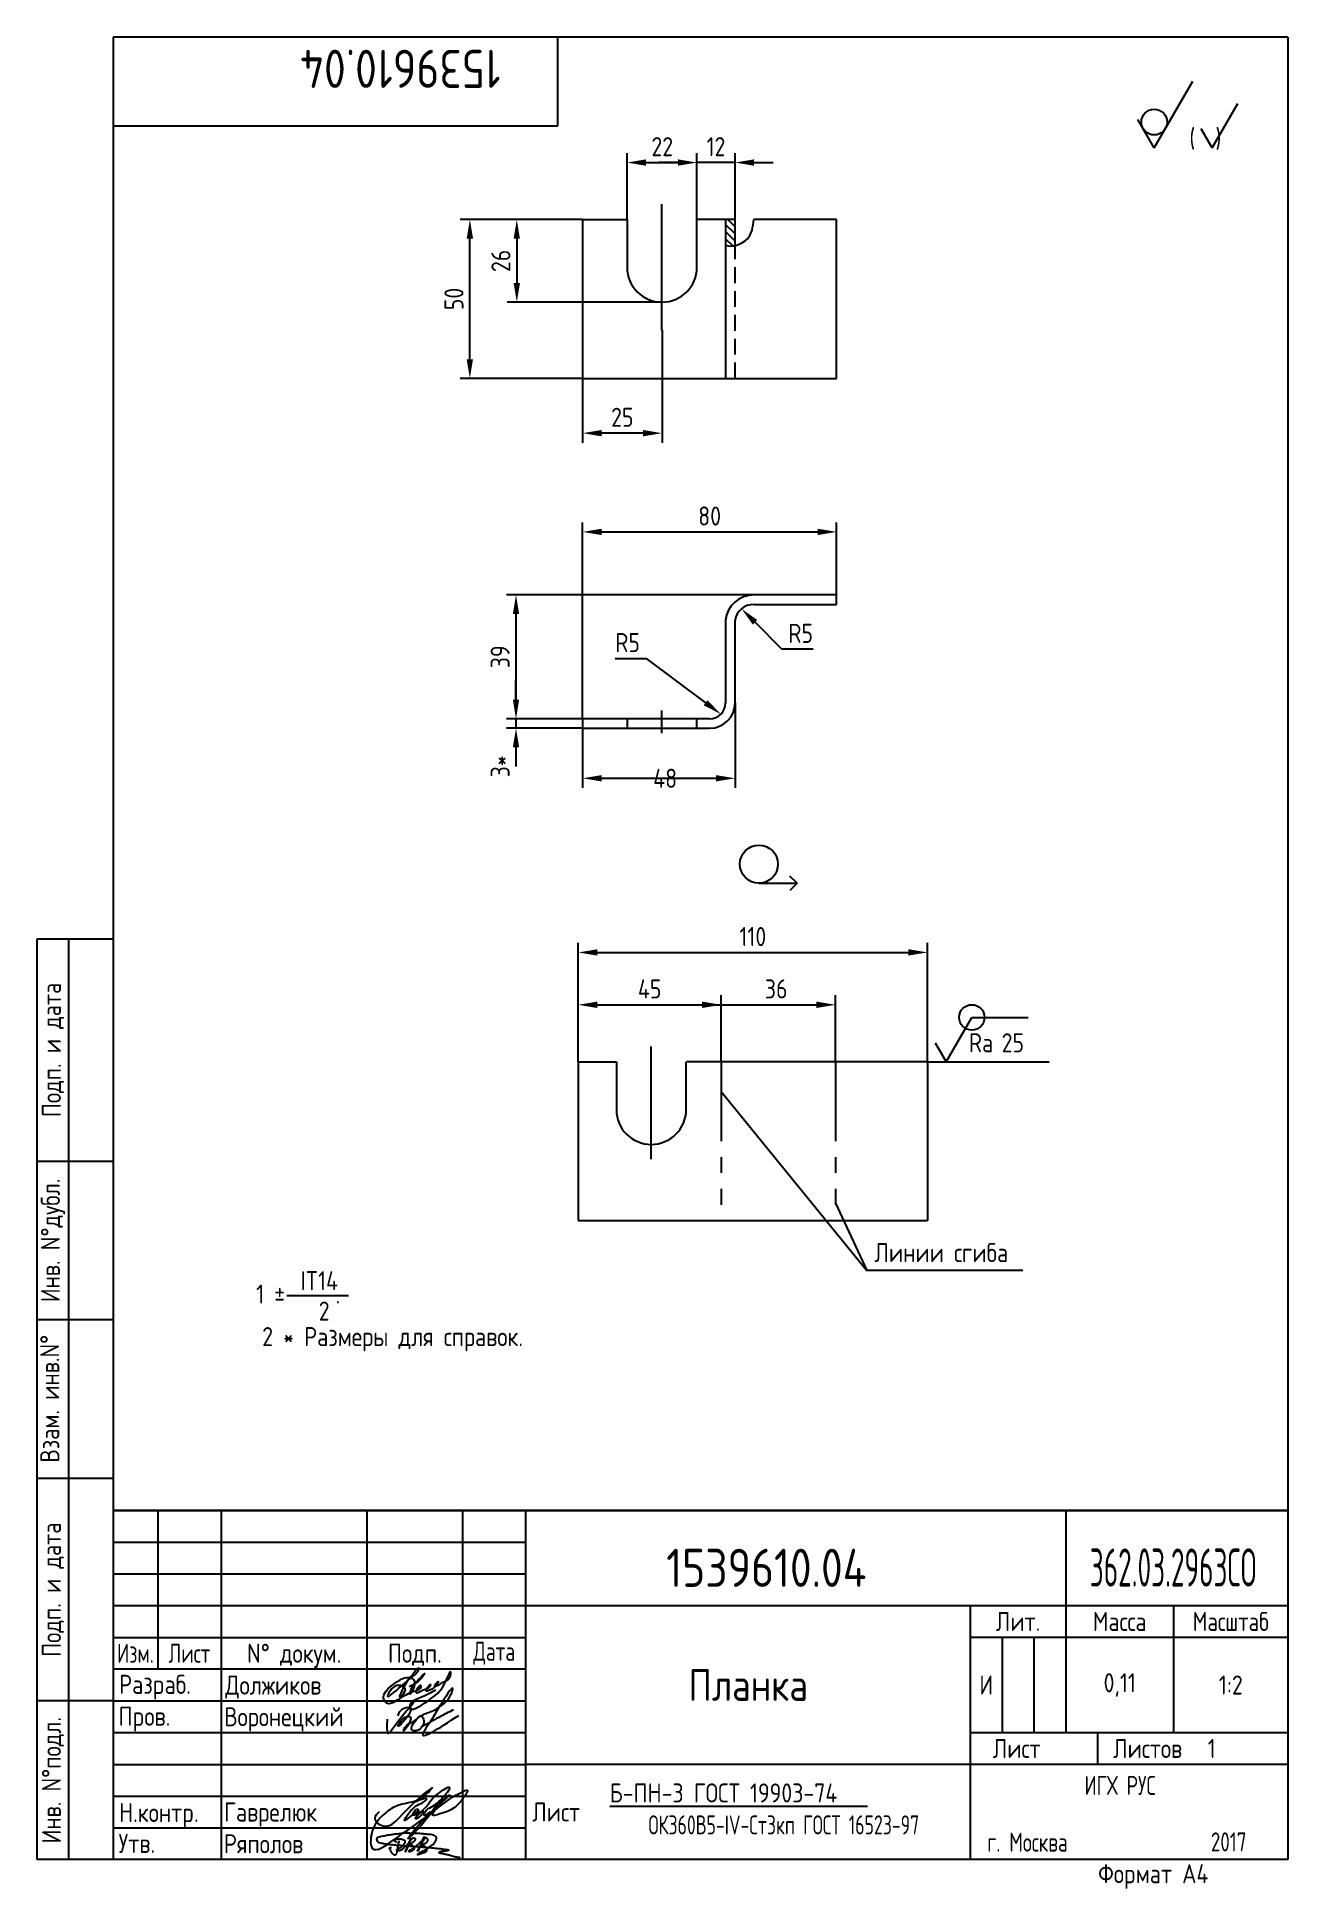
# Paper-space layout 'A4_protect' of a CAD drawing. Header units: millimetres. Extents: x 8 to 205, y 0 to 292.
# The model-space entities are those that its viewports show. They can reach past a viewport. Long polylines and large blocks are cut down to what shows.
import ezdxf
from ezdxf.enums import TextEntityAlignment as Align

# ---------------------------------------------------------------- set-up
doc = ezdxf.new("R2010")
doc.units = ezdxf.units.MM
doc.header["$LTSCALE"] = 5
for name, pattern in [('CENTER', [50.8, 31.75, -6.35, 6.35, -6.35]), ('HIDDEN', [0.375, 0.25, -0.125]), ('PHANTOM', [2.5, 1.25, -0.25, 0.25, -0.25, 0.25, -0.25])]:
    doc.linetypes.add(name, pattern=pattern)
for name, color, linetype in [('Bord', 1, 'Continuous'), ('Cen', 5, 'CENTER'), ('Cont', 6, 'Continuous'), ('DIM', 7, 'Continuous'), ('HATCH', 2, 'Continuous'), ('HIDE', 2, 'HIDDEN'), ('PHAN', 5, 'PHANTOM'), ('Text', 3, 'Continuous'), ('Textb', 6, 'Continuous'), ('TEXTRUS', 3, 'Continuous'), ('VPORTI', 7, 'Continuous')]:
    doc.layers.add(name, color=color, linetype=linetype)
doc.layers.get('VPORTI').off()
doc.styles.add('Style1', font='romans.shx', dxfattribs={"width": 0.8})
doc.dimstyles.new('LIN2', dxfattribs={"dimscale": 2, "dimtxt": 3, "dimasz": 3, "dimexe": 1.5, "dimexo": 0, "dimgap": 1, "dimtad": 1, "dimdec": 4, "dimrnd": 1, "dimdsep": 46, "dimtxsty": 'Style1', "dimcen": 0, "dimdle": 2, "dimclrd": 256, "dimclrt": 3, "dimadec": 0, "dimazin": 0, "dimtfac": 1, "dimtdec": 4, "dimtmove": 1, "dimatfit": 3, "dimfxl": 1, "dimtolj": 1, "dimtzin": 0, "dimarcsym": 0})

# ---------------------------------------------------------------- blocks, each defined once
blk = doc.blocks.new('A4')
at = {"layer": 'Bord'}
for p, q in [((20, 55), (85, 55)), ((20, 50), (85, 50)), ((20, 45), (85, 45)), ((160, 40), (160, 25)), ((165, 40), (165, 25)), ((20, 30), (85, 30)), ((20, 25), (85, 25)), ((20, 20), (85, 20)), ((20, 15), (85, 15)), ((20, 10), (85, 10))]:
    blk.add_line(p, q, dxfattribs=at)
at = {"layer": 'Cont'}
for p, q in [((205, 292), (20, 292)), ((20, 292), (20, 5)), ((90, 278), (90, 292)), ((205, 292), (205, 5)), ((20, 278), (90, 278)), ((8, 5), (8, 150)), ((8, 150), (20, 150)), ((13, 5), (13, 150)), ((8, 115), (20, 115)), ((20, 90), (8, 90)), ((20, 65), (8, 65)), ((205, 60), (20, 60)), ((20, 60), (205, 60)), ((27, 60), (27, 35)), ((37, 60), (37, 5)), ((60, 5), (60, 60)), ((75, 60), (75, 5)), ((85, 5), (85, 60)), ((170, 60), (170, 25)), ((85, 45), (205, 45)), ((155, 5), (155, 45)), ((187, 25), (187, 45)), ((20, 40), (85, 40)), ((205, 40), (155, 40)), ((85, 35), (20, 35)), ((20, 30), (8, 30)), ((155, 25), (205, 25)), ((175, 25), (175, 20)), ((205, 20), (85, 20)), ((20, 5), (8, 5)), ((205, 5), (20, 5))]:
    blk.add_line(p, q, dxfattribs=at)
at = {"layer": 'Text', "style": 'Style1', "width": 0.8}
for s, p in [('Подп. и дата', (10.5, 132.5)), ('Инв. N%%dдубл.', (10.5, 102.5)), ('Взам. инв.N%%d ', (10, 78.38)), ('Подп. и дата', (10.5, 47.5)), ('Инв. N%%dподл.', (10.5, 17.5))]:
    blk.add_text(s, height=3, rotation=90, dxfattribs=at).set_placement(p, align=Align.MIDDLE)
at = {"layer": 'Text', "style": 'Style1'}
for s, width, p in [('Лит.', 0.8, (162.5, 42.5)), ('Масса', 0.8, (178.5, 42.5)), ('Масштаб', 0.75, (196, 42.5)), ('Изм.', 0.7, (23.5, 37.5)), ('Лист', 0.7, (32, 37.5)), ('N%%d докум.', 0.8, (48.5, 37.5)), ('Подп.', 0.8, (67.5, 37.5)), ('Лист', 0.8, (162.27, 22.5)), ('Листов', 0.8, (182.9, 22.5))]:
    blk.add_text(s, height=3, dxfattribs=dict(at, width=width)).set_placement(p, align=Align.MIDDLE_CENTER)
at = {"layer": 'Text', "style": 'Style1', "width": 0.7}
for s, p in [('Дата', (80, 37.5)), ('ИГХ РУС', (178.57, 16.69))]:
    blk.add_text(s, height=3, dxfattribs=at).set_placement(p, align=Align.MIDDLE)
at = {"layer": 'Text', "style": 'Style1'}
for s, width, p in [('Разpаб.', 0.8, (20.92, 31.1)), ('Пpов.', 0.8, (20.84, 26.08)), ('Н.контp.', 0.8, (20.92, 10.92)), ('Утв.', 0.8, (20.84, 6.06)), ('г. Москва', 0.7, (157.64, 6.25)), ('Фоpмат А4', 0.8, (175.11, 1.29))]:
    blk.add_text(s, height=3, dxfattribs=dict(at, width=width)).set_placement(p)
for tag, p, width in [('ФИО', (39, 31), 0.8), ('ФИО', (39, 26), 0.8), ('ГОСТ_СОРТАМЕНТА', (98.19, 14), 0.8), ('ФИО', (39, 11), 0.8), ('ФИО', (39, 6), 0.8), ('2017', (192.85, 6.29), 0.7)]:
    blk.add_attdef(tag, p, '', height=3, dxfattribs=dict(at, width=width))
at = {"layer": 'Text', "style": 'Style1', "width": 0.8}
for tag, p in [('И', (157.49, 32.5)), ('700', (178.5, 32.5)), ('1:20', (196, 32.5))]:
    blk.add_attdef(tag, text='', height=3, dxfattribs=at).set_placement(p, align=Align.MIDDLE)
blk.add_attdef('Сборочный_чертеж', text='', height=3, dxfattribs=at).set_placement((120, 21.3), align=Align.CENTER)
for tag, p in [('1', (171.12, 22.5)), ('2', (193, 22.5))]:
    blk.add_attdef(tag, text='', height=3, dxfattribs=at).set_placement(p, align=Align.MIDDLE_CENTER)
blk.add_attdef('ЛИСТ', text='', height=3, dxfattribs=at).set_placement((85.99, 12.5), align=Align.MIDDLE_LEFT)
at = {"layer": 'Text', "style": 'Style1', "width": 0.7}
blk.add_attdef('%%OГОСТ_ТЕХ._ТРЕБОВАНИЙ', text='', height=3, dxfattribs=at).set_placement((98.19, 8), align=Align.BOTTOM_LEFT)
at = {"layer": 'Textb', "style": 'Style1', "width": 0.8}
blk.add_attdef('1234567', (81, 290), '', height=6, rotation=180, dxfattribs=at)
blk.add_attdef('1234567', (123.4, 48), '', height=6, dxfattribs=at)
for tag, height, p in [('123ХЯ', 6, (183.62, 48)), ('НАИМЕНОВАНИЕ', 5, (120, 30))]:
    blk.add_attdef(tag, text='', height=height, dxfattribs=at).set_placement(p, align=Align.CENTER)
blk = doc.blocks.new('sherISO_12')
at = {"layer": 'Cont'}
for q in [(-15, -6.96), (-23.66, -12.96)]:
    blk.add_line((-21.06, -17.46), q, dxfattribs=at)
blk.add_circle((-21.06, -13.39), 2.03, dxfattribs=at)
at = {"layer": 'Text'}
for q in [(-7.92, -10.46), (-13.69, -14.46)]:
    blk.add_line((-11.96, -17.46), q, dxfattribs=at)
at = {"layer": 'Text', "style": 'Style1', "width": 0.8}
blk.add_text('(  )', height=3, dxfattribs=at).set_placement((-15.53, -17.46))
blk = doc.blocks.new('*D50')
at = {"layer": 'Defpoints', "color": 0, "transparency": 16777216}
for p in [(9531.66, 1566.28), (9531.66, 1546.43), (9451.66, 1507.43)]:
    blk.add_point(p, dxfattribs=at)
at = {"layer": 'DIM', "color": 0, "lineweight": -2, "transparency": 16777216}
for p, q in [((9451.66, 1507.43), (9451.66, 1569.28)), ((9531.66, 1546.43), (9531.66, 1569.28))]:
    blk.add_line(p, q, dxfattribs=at)
at = {"layer": 'DIM', "lineweight": -2, "transparency": 16777216}
blk.add_line((9457.66, 1566.28), (9525.66, 1566.28), dxfattribs=at)
at = {"layer": 'DIM', "transparency": 16777216}
for points in [[(9457.66, 1567.28), (9457.66, 1565.28), (9451.66, 1566.28)], [(9525.66, 1567.28), (9525.66, 1565.28), (9531.66, 1566.28)]]:
    blk.add_solid(points, dxfattribs=at)
at = {"layer": 'DIM', "color": 3, "transparency": 16777216, "insert": (9491.66, 1571.28), "char_height": 6, "attachment_point": 5, "style": 'Style1'}
blk.add_mtext('\\A1;80', dxfattribs=at)
blk = doc.blocks.new('*D51')
at = {"layer": 'Defpoints', "color": 0, "transparency": 16777216}
for p in [(9499.66, 1512.43), (9451.66, 1504.43), (9499.66, 1488.68)]:
    blk.add_point(p, dxfattribs=at)
at = {"layer": 'DIM', "color": 0, "lineweight": -2, "transparency": 16777216}
for p, q in [((9499.66, 1512.43), (9499.66, 1485.68)), ((9451.66, 1504.43), (9451.66, 1485.68))]:
    blk.add_line(p, q, dxfattribs=at)
at = {"layer": 'DIM', "lineweight": -2, "transparency": 16777216}
blk.add_line((9457.66, 1488.68), (9493.66, 1488.68), dxfattribs=at)
at = {"layer": 'DIM', "transparency": 16777216}
for points in [[(9457.66, 1489.68), (9457.66, 1487.68), (9451.66, 1488.68)], [(9493.66, 1489.68), (9493.66, 1487.68), (9499.66, 1488.68)]]:
    blk.add_solid(points, dxfattribs=at)
at = {"layer": 'DIM', "color": 3, "transparency": 16777216, "insert": (9477.66, 1488.68), "char_height": 6, "attachment_point": 5, "style": 'Style1'}
blk.add_mtext('\\A1;48', dxfattribs=at)
blk = doc.blocks.new('*D52')
at = {"layer": 'Defpoints', "color": 0, "transparency": 16777216}
for p in [(9505.66, 1546.43), (9430.67, 1507.43), (9451.66, 1507.43)]:
    blk.add_point(p, dxfattribs=at)
at = {"layer": 'DIM', "color": 0, "lineweight": -2, "transparency": 16777216}
for p, q in [((9505.66, 1546.43), (9427.67, 1546.43)), ((9451.66, 1507.43), (9427.67, 1507.43))]:
    blk.add_line(p, q, dxfattribs=at)
at = {"layer": 'DIM', "lineweight": -2, "transparency": 16777216}
blk.add_line((9430.67, 1540.43), (9430.67, 1513.43), dxfattribs=at)
at = {"layer": 'DIM', "transparency": 16777216}
for points in [[(9429.67, 1540.43), (9431.67, 1540.43), (9430.67, 1546.43)], [(9429.67, 1513.43), (9431.67, 1513.43), (9430.67, 1507.43)]]:
    blk.add_solid(points, dxfattribs=at)
at = {"layer": 'DIM', "color": 3, "transparency": 16777216, "insert": (9425.67, 1526.93), "char_height": 6, "attachment_point": 5, "rotation": 90, "style": 'Style1'}
blk.add_mtext('\\A1;39', dxfattribs=at)
blk = doc.blocks.new('*D53')
at = {"layer": 'Defpoints', "color": 0, "transparency": 16777216}
for p in [(9491.19, 1511.88), (9495.19, 1508.89)]:
    blk.add_point(p, dxfattribs=at)
at = {"layer": 'DIM', "lineweight": -2, "transparency": 16777216}
for p, q in [((9461.93, 1526.42), (9471.71, 1526.42)), ((9471.71, 1526.42), (9490.39, 1512.48))]:
    blk.add_line(p, q, dxfattribs=at)
at = {"layer": 'DIM', "transparency": 16777216}
blk.add_solid([(9490.98, 1513.28), (9489.79, 1511.68), (9495.19, 1508.89)], dxfattribs=at)
at = {"layer": 'DIM', "color": 3, "transparency": 16777216, "insert": (9465.82, 1531.42), "char_height": 6, "attachment_point": 5, "style": 'Style1'}
blk.add_mtext('\\A1;R5', dxfattribs=at)
blk = doc.blocks.new('*D54')
at = {"layer": 'Defpoints', "color": 0, "transparency": 16777216}
for p in [(9451.66, 1507.43), (9430.67, 1504.43), (9451.66, 1504.43)]:
    blk.add_point(p, dxfattribs=at)
at = {"layer": 'DIM', "lineweight": -2, "transparency": 16777216}
for p, q in [((9430.67, 1513.43), (9430.67, 1519.43)), ((9430.67, 1507.43), (9430.67, 1504.43)), ((9430.67, 1498.43), (9430.67, 1492.43))]:
    blk.add_line(p, q, dxfattribs=at)
at = {"layer": 'DIM', "color": 0, "lineweight": -2, "transparency": 16777216}
blk.add_line((9451.66, 1504.43), (9427.67, 1504.43), dxfattribs=at)
at = {"layer": 'DIM', "transparency": 16777216}
for points in [[(9429.67, 1513.43), (9431.67, 1513.43), (9430.67, 1507.43)], [(9429.67, 1498.43), (9431.67, 1498.43), (9430.67, 1504.43)]]:
    blk.add_solid(points, dxfattribs=at)
at = {"layer": 'DIM', "color": 3, "transparency": 16777216, "insert": (9425.67, 1492.43), "char_height": 6, "attachment_point": 5, "rotation": 90, "style": 'Style1'}
blk.add_mtext('\\A1;3*', dxfattribs=at)
blk = doc.blocks.new('*D55')
at = {"layer": 'Defpoints', "color": 0, "transparency": 16777216}
for p in [(9501.72, 1542.05), (9505.26, 1538.52)]:
    blk.add_point(p, dxfattribs=at)
at = {"layer": 'DIM', "lineweight": -2, "transparency": 16777216}
for p, q in [((9514.45, 1529.33), (9505.96, 1537.81)), ((9524.22, 1529.33), (9514.45, 1529.33))]:
    blk.add_line(p, q, dxfattribs=at)
at = {"layer": 'DIM', "transparency": 16777216}
blk.add_solid([(9506.67, 1538.52), (9505.26, 1537.1), (9501.72, 1542.05)], dxfattribs=at)
at = {"layer": 'DIM', "color": 3, "transparency": 16777216, "insert": (9520.34, 1534.33), "char_height": 6, "attachment_point": 5, "style": 'Style1'}
blk.add_mtext('\\A1;R5', dxfattribs=at)
blk = doc.blocks.new('*D56')
at = {"layer": 'Defpoints', "color": 0, "transparency": 16777216}
for p in [(9487.66, 1682.6), (9487.66, 1664.63), (9499.66, 1664.63)]:
    blk.add_point(p, dxfattribs=at)
at = {"layer": 'DIM', "color": 0, "lineweight": -2, "transparency": 16777216}
for p, q in [((9487.66, 1664.63), (9487.66, 1685.6)), ((9499.66, 1664.63), (9499.66, 1685.6))]:
    blk.add_line(p, q, dxfattribs=at)
at = {"layer": 'DIM', "lineweight": -2, "transparency": 16777216}
for p, q in [((9481.66, 1682.6), (9475.66, 1682.6)), ((9499.66, 1682.6), (9487.66, 1682.6)), ((9505.66, 1682.6), (9511.66, 1682.6))]:
    blk.add_line(p, q, dxfattribs=at)
at = {"layer": 'DIM', "transparency": 16777216}
for points in [[(9481.66, 1683.6), (9481.66, 1681.6), (9487.66, 1682.6)], [(9505.66, 1683.6), (9505.66, 1681.6), (9499.66, 1682.6)]]:
    blk.add_solid(points, dxfattribs=at)
at = {"layer": 'DIM', "color": 3, "transparency": 16777216, "insert": (9493.66, 1687.6), "char_height": 6, "attachment_point": 5, "style": 'Style1'}
blk.add_mtext('\\A1;12', dxfattribs=at)
blk = doc.blocks.new('*D57')
at = {"layer": 'Defpoints', "color": 0, "transparency": 16777216}
for p in [(9487.66, 1682.6), (9465.66, 1664.63), (9487.66, 1664.63)]:
    blk.add_point(p, dxfattribs=at)
at = {"layer": 'DIM', "color": 0, "lineweight": -2, "transparency": 16777216}
for p, q in [((9465.66, 1664.63), (9465.66, 1685.6)), ((9487.66, 1664.63), (9487.66, 1685.6))]:
    blk.add_line(p, q, dxfattribs=at)
at = {"layer": 'DIM', "lineweight": -2, "transparency": 16777216}
blk.add_line((9471.66, 1682.6), (9481.66, 1682.6), dxfattribs=at)
at = {"layer": 'DIM', "transparency": 16777216}
for points in [[(9471.66, 1683.6), (9471.66, 1681.6), (9465.66, 1682.6)], [(9481.66, 1683.6), (9481.66, 1681.6), (9487.66, 1682.6)]]:
    blk.add_solid(points, dxfattribs=at)
at = {"layer": 'DIM', "color": 3, "transparency": 16777216, "insert": (9476.75, 1687.6), "char_height": 6, "attachment_point": 5, "style": 'Style1'}
blk.add_mtext('\\A1;22', dxfattribs=at)
blk = doc.blocks.new('*D58')
at = {"layer": 'Defpoints', "color": 0, "transparency": 16777216}
for p in [(9451.66, 1664.63), (9430.92, 1638.63), (9476.66, 1638.63)]:
    blk.add_point(p, dxfattribs=at)
at = {"layer": 'DIM', "color": 0, "lineweight": -2, "transparency": 16777216}
for p, q in [((9451.66, 1664.63), (9427.92, 1664.63)), ((9476.66, 1638.63), (9427.92, 1638.63))]:
    blk.add_line(p, q, dxfattribs=at)
at = {"layer": 'DIM', "lineweight": -2, "transparency": 16777216}
blk.add_line((9430.92, 1658.63), (9430.92, 1644.63), dxfattribs=at)
at = {"layer": 'DIM', "transparency": 16777216}
for points in [[(9429.92, 1658.63), (9431.92, 1658.63), (9430.92, 1664.63)], [(9429.92, 1644.63), (9431.92, 1644.63), (9430.92, 1638.63)]]:
    blk.add_solid(points, dxfattribs=at)
at = {"layer": 'DIM', "color": 3, "transparency": 16777216, "insert": (9425.92, 1651.63), "char_height": 6, "attachment_point": 5, "rotation": 90, "style": 'Style1'}
blk.add_mtext('\\A1;26', dxfattribs=at)
blk = doc.blocks.new('*D59')
at = {"layer": 'Defpoints', "color": 0, "transparency": 16777216}
for p in [(9416.14, 1664.63), (9451.66, 1664.63), (9451.66, 1614.63)]:
    blk.add_point(p, dxfattribs=at)
at = {"layer": 'DIM', "color": 0, "lineweight": -2, "transparency": 16777216}
for p, q in [((9451.66, 1664.63), (9413.14, 1664.63)), ((9451.66, 1614.63), (9413.14, 1614.63))]:
    blk.add_line(p, q, dxfattribs=at)
at = {"layer": 'DIM', "lineweight": -2, "transparency": 16777216}
blk.add_line((9416.14, 1620.63), (9416.14, 1658.63), dxfattribs=at)
at = {"layer": 'DIM', "transparency": 16777216}
for points in [[(9415.14, 1658.63), (9417.14, 1658.63), (9416.14, 1664.63)], [(9415.14, 1620.63), (9417.14, 1620.63), (9416.14, 1614.63)]]:
    blk.add_solid(points, dxfattribs=at)
at = {"layer": 'DIM', "color": 3, "transparency": 16777216, "insert": (9411.14, 1639.63), "char_height": 6, "attachment_point": 5, "rotation": 90, "style": 'Style1'}
blk.add_mtext('\\A1;50', dxfattribs=at)
blk = doc.blocks.new('*D60')
at = {"layer": 'Defpoints', "color": 0, "transparency": 16777216}
for p in [(9706.08, 1612.28), (9661.08, 1594.31), (9706.08, 1594.31)]:
    blk.add_point(p, dxfattribs=at)
at = {"layer": 'DIM', "color": 0, "lineweight": -2, "transparency": 16777216}
for p, q in [((9661.08, 1594.31), (9661.08, 1615.28)), ((9706.08, 1594.31), (9706.08, 1615.28))]:
    blk.add_line(p, q, dxfattribs=at)
at = {"layer": 'DIM', "lineweight": -2, "transparency": 16777216}
blk.add_line((9667.08, 1612.28), (9700.08, 1612.28), dxfattribs=at)
at = {"layer": 'DIM', "transparency": 16777216}
for points in [[(9667.08, 1613.28), (9667.08, 1611.28), (9661.08, 1612.28)], [(9700.08, 1613.28), (9700.08, 1611.28), (9706.08, 1612.28)]]:
    blk.add_solid(points, dxfattribs=at)
at = {"layer": 'DIM', "color": 3, "transparency": 16777216, "insert": (9683.58, 1617.28), "char_height": 6, "attachment_point": 5, "style": 'Style1'}
blk.add_mtext('\\A1;45', dxfattribs=at)
blk = doc.blocks.new('*D61')
at = {"layer": 'Defpoints', "color": 0, "transparency": 16777216}
for p in [(9771.08, 1628.77), (9661.08, 1594.31), (9771.08, 1594.31)]:
    blk.add_point(p, dxfattribs=at)
at = {"layer": 'DIM', "color": 0, "lineweight": -2, "transparency": 16777216}
for p, q in [((9661.08, 1594.31), (9661.08, 1631.77)), ((9771.08, 1594.31), (9771.08, 1631.77))]:
    blk.add_line(p, q, dxfattribs=at)
at = {"layer": 'DIM', "lineweight": -2, "transparency": 16777216}
blk.add_line((9667.08, 1628.77), (9765.08, 1628.77), dxfattribs=at)
at = {"layer": 'DIM', "transparency": 16777216}
for points in [[(9667.08, 1629.77), (9667.08, 1627.77), (9661.08, 1628.77)], [(9765.08, 1629.77), (9765.08, 1627.77), (9771.08, 1628.77)]]:
    blk.add_solid(points, dxfattribs=at)
at = {"layer": 'DIM', "color": 3, "transparency": 16777216, "insert": (9716.08, 1633.77), "char_height": 6, "attachment_point": 5, "style": 'Style1'}
blk.add_mtext('\\A1;110', dxfattribs=at)
blk = doc.blocks.new('*D62')
at = {"layer": 'Defpoints', "color": 0, "transparency": 16777216}
for p in [(9742.08, 1612.28), (9706.08, 1594.31), (9742.08, 1594.31)]:
    blk.add_point(p, dxfattribs=at)
at = {"layer": 'DIM', "lineweight": -2, "transparency": 16777216}
blk.add_line((9702.08, 1612.28), (9736.08, 1612.28), dxfattribs=at)
at = {"layer": 'DIM', "color": 0, "lineweight": -2, "transparency": 16777216}
blk.add_line((9742.08, 1594.31), (9742.08, 1615.28), dxfattribs=at)
at = {"layer": 'DIM', "transparency": 16777216}
blk.add_solid([(9736.08, 1613.28), (9736.08, 1611.28), (9742.08, 1612.28)], dxfattribs=at)
at = {"layer": 'DIM', "color": 3, "transparency": 16777216, "insert": (9723.43, 1617.28), "char_height": 6, "attachment_point": 5, "style": 'Style1'}
blk.add_mtext('\\A1;36', dxfattribs=at)
blk = doc.blocks.new('_None')
blk = doc.blocks.new('*D63')
at = {"layer": 'Defpoints', "color": 0, "transparency": 16777216}
for p in [(9476.66, 1629.76), (9451.66, 1614.63), (9451.66, 1597.37)]:
    blk.add_point(p, dxfattribs=at)
at = {"layer": 'DIM', "color": 0, "lineweight": -2, "transparency": 16777216}
for p, q in [((9476.66, 1629.76), (9476.66, 1594.37)), ((9451.66, 1614.63), (9451.66, 1594.37))]:
    blk.add_line(p, q, dxfattribs=at)
at = {"layer": 'DIM', "lineweight": -2, "transparency": 16777216}
blk.add_line((9470.66, 1597.37), (9457.66, 1597.37), dxfattribs=at)
at = {"layer": 'DIM', "transparency": 16777216}
for points in [[(9457.66, 1598.37), (9457.66, 1596.37), (9451.66, 1597.37)], [(9470.66, 1598.37), (9470.66, 1596.37), (9476.66, 1597.37)]]:
    blk.add_solid(points, dxfattribs=at)
at = {"layer": 'DIM', "color": 3, "transparency": 16777216, "insert": (9464.16, 1602.37), "char_height": 6, "attachment_point": 5, "style": 'Style1'}
blk.add_mtext('\\A1;25', dxfattribs=at)
blk = doc.blocks.new('A$C6CF913E7')
at = {"layer": 'Text'}
blk.add_circle((0, 0), 2, dxfattribs=at)
blk = doc.blocks.new('sherISO_07')
at = {"layer": 'Text'}
blk.add_line((4.04, 7), (12.93, 7), dxfattribs=at)
blk.add_lwpolyline([(-1.73, 3), (0, 0), (4.04, 7)], dxfattribs=at)
blk.add_blockref('A$C6CF913E7', (4.04, 7))
at = {"layer": 'Text', "style": 'Style1', "width": 0.8}
blk.add_text('Ra', height=3, dxfattribs=at).set_placement((3.58, 1.5))
blk.add_attdef('25', (8.73, 1.5), '', height=3, dxfattribs=at)

msp = doc.modelspace()

# ---------------------------------------------------------------- hatches: boundary and pattern name
at = {"layer": 'HATCH'}
h = msp.add_hatch(dxfattribs=at)
h.set_pattern_fill('ANSI31', color=256, scale=0.5, style=0)
h.set_pattern_definition([(135, (9487.4604, 1560.0427), (1.122532, 1.122532), [])])
edge = h.paths.add_edge_path()
edge.add_line((9499.65921, 1664.6292), (9496.65921, 1664.6292))
edge.add_line((9496.65921, 1664.6292), (9496.65921, 1656.54535))
edge.add_spline(control_points=[(9496.65921, 1656.54535), (9497.52951, 1656.24886), (9498.59439, 1656.24387), (9499.65921, 1656.46981)], knot_values=[9.175257994, 9.175257994, 9.175257994, 9.175257994, 12.195218064, 12.195218064, 12.195218064, 12.195218064], degree=3, periodic=0)
edge.add_line((9499.65921, 1656.46981), (9499.65921, 1664.6292))

# ---------------------------------------------------------------- linework, layer by layer
at = {"layer": 'Bord'}
for p in [(9706.08276, 1585.02452), (9742.08276, 1549.75451), (9801.06252, 1528.65332)]:
    msp.add_line(p, (9751.96756, 1528.65332), dxfattribs=at)
msp.add_open_spline([(9496.65921, 1656.54535), (9498.72774, 1655.84066), (9504.71859, 1657.62223), (9505.29369, 1662.38488), (9505.5647, 1664.6292)], degree=3, knots=[9.175257994, 9.175257994, 9.175257994, 9.175257994, 16.353120494, 22.749951269, 22.749951269, 22.749951269, 22.749951269], dxfattribs=at)
at = {"layer": 'Cen'}
for p, q in [((9476.65921, 1629.75757), (9476.65921, 1669.50083)), ((9476.65921, 1502.89621), (9476.65921, 1510.02969))]:
    msp.add_line(p, q, dxfattribs=at)
at = {"layer": 'Cen', "ltscale": 2}
msp.add_line((9684.08276, 1563.63052), (9684.08276, 1599.18579), dxfattribs=at)
at = {"layer": 'Cont'}
for p, q in [((9451.65921, 1664.6292), (9451.65921, 1614.6292)), ((9451.65921, 1664.6292), (9465.65921, 1664.6292)), ((9465.65921, 1664.6292), (9465.65921, 1649.6292)), ((9487.65921, 1649.6292), (9487.65921, 1664.6292)), ((9499.65921, 1664.6292), (9487.65921, 1664.6292)), ((9496.65921, 1664.6292), (9496.65921, 1614.6292)), ((9499.65921, 1656.46981), (9499.65921, 1664.6292)), ((9531.65921, 1664.6292), (9505.5647, 1664.6292)), ((9531.65921, 1614.6292), (9531.65921, 1664.6292)), ((9717.97907, 1650.57923), (9730.00907, 1650.57923)), ((9730.00907, 1650.57923), (9727.74633, 1652.84197)), ((9730.00907, 1650.57923), (9727.74633, 1648.31648)), ((9451.65921, 1614.6292), (9531.65921, 1614.6292)), ((9661.08276, 1594.31416), (9661.08276, 1544.31416)), ((9661.08276, 1594.31416), (9673.08031, 1594.31416)), ((9673.08276, 1594.31416), (9673.08276, 1579.31416)), ((9695.08276, 1579.31416), (9695.08276, 1594.31416)), ((9771.08276, 1594.31416), (9695.13131, 1594.31416)), ((9771.08276, 1594.31416), (9771.08276, 1544.31416)), ((9531.65921, 1546.42838), (9505.65921, 1546.42838)), ((9531.65921, 1543.42838), (9531.65921, 1546.42838)), ((9505.65921, 1543.42838), (9531.65921, 1543.42838)), ((9661.08276, 1544.31416), (9771.08276, 1544.31416)), ((9496.65921, 1538.42838), (9496.65921, 1512.42838)), ((9499.65921, 1512.42838), (9499.65921, 1538.42838)), ((9491.65921, 1507.42838), (9451.65921, 1507.42838)), ((9451.65921, 1507.42838), (9451.65921, 1504.42838)), ((9465.65921, 1507.42838), (9465.65921, 1504.42838)), ((9487.65921, 1504.42838), (9487.65921, 1507.42838)), ((9451.65921, 1504.42838), (9491.65921, 1504.42838))]:
    msp.add_line(p, q, dxfattribs=at)
msp.add_circle((9717.97907, 1656.57923), 6, dxfattribs=at)
for centre, radius, start, end in [((9476.65921, 1649.6292), 11, 180, 0), ((9684.08276, 1579.31416), 11, 180, 0), ((9505.51993, 1537.52257), 8.9069, 89.10401967, 174.16305901), ((9505.52368, 1537.49102), 5.93891, 88.69234151, 170.91880068), ((9491.65921, 1512.42838), 8, 270, 0), ((9491.65921, 1512.42838), 5, 270, 0)]:
    msp.add_arc(centre, radius, start, end, dxfattribs=at)
at = {"layer": 'DIM'}
msp.add_line((9771.08276, 1594.31416), (9809.43413, 1594.31416), dxfattribs=at)
at = {"layer": 'HIDE'}
msp.add_line((9499.65921, 1614.6292), (9499.65921, 1656.46981), dxfattribs=at)
at = {"layer": 'PHAN'}
for p, q in [((9706.08276, 1594.31416), (9706.08276, 1544.31416)), ((9742.08276, 1594.31416), (9742.08276, 1544.31416))]:
    msp.add_line(p, q, dxfattribs=at)

# ---------------------------------------------------------------- block references
at = {"layer": 'Cont', "xscale": 2, "yscale": 2, "zscale": 2}
msp.add_blockref('sherISO_07', (9776.97638, 1594.31416), dxfattribs=at).add_auto_attribs({'25': '25'})

# ---------------------------------------------------------------- texts
at = {"layer": 'Text', "linetype": 'ByBlock', "insert": (9775.43006, 1534.23577), "char_height": 6, "attachment_point": 5, "style": 'Style1'}
msp.add_mtext('Линии сгиба', dxfattribs=at)

# ---------------------------------------------------------------- dimensions: what is measured, and where the dimension line sits
at = {"layer": 'DIM'}
dim = msp.add_linear_dim(base=(9487.65921, 1682.59809), p1=(9465.65921, 1664.6292), p2=(9487.65921, 1664.6292), angle=0, dimstyle='LIN2', dxfattribs=at)
dim.commit()
dim.dimension.update_dxf_attribs({"geometry": '*D57', "text_midpoint": (9476.74941, 1682.59809), "dimtype": 160})
for base, p1, p2, angle, picture, middle in [((9487.65921, 1682.59809), (9499.65921, 1664.6292), (9487.65921, 1664.6292), 0, '*D56', (9493.65921, 1687.59809)), ((9416.13551, 1664.6292), (9451.65921, 1614.6292), (9451.65921, 1664.6292), 270, '*D59', (9411.13551, 1639.6292)), ((9430.91551, 1638.6292), (9451.65921, 1664.6292), (9476.65921, 1638.6292), 270, '*D58', (9425.91551, 1651.6292)), ((9451.65921, 1597.37102), (9476.65921, 1629.75757), (9451.65921, 1614.6292), 180, '*D63', (9464.15921, 1602.37102)), ((9706.08276, 1612.28305), (9661.08276, 1594.31416), (9706.08276, 1594.31416), 0, '*D60', (9683.58276, 1617.28305)), ((9430.66949, 1507.42838), (9505.65921, 1546.42838), (9451.65921, 1507.42838), 90, '*D52', (9425.66949, 1526.92838))]:
    dim = msp.add_linear_dim(base=base, p1=p1, p2=p2, angle=angle, dimstyle='LIN2', dxfattribs=at)
    dim.commit()
    dim.dimension.update_dxf_attribs({"geometry": picture, "text_midpoint": middle})
for base, p1, p2, angle, picture, middle in [((9771.08276, 1628.77466), (9661.08276, 1594.31416), (9771.08276, 1594.31416), 0, '*D61', (9716.08276, 1633.77466)), ((9531.65921, 1566.27927), (9451.65921, 1507.42838), (9531.65921, 1546.42838), 180, '*D50', (9491.65921, 1571.27927))]:
    dim = msp.add_linear_dim(base=base, p1=p1, p2=p2, angle=angle, dimstyle='LIN2', override={"dimtmove": 1}, dxfattribs=at)
    dim.commit()
    dim.dimension.update_dxf_attribs({"geometry": picture, "text_midpoint": middle})
for base, p1, p2, angle, override, picture, middle in [((9742.08276, 1612.28305), (9706.08276, 1594.31416), (9742.08276, 1594.31416), 0, {"dimblk1": 'None', "dimsah": 1, "dimse1": 1, "dimtmove": 1}, '*D62', (9723.42926, 1612.28305)), ((9499.65921, 1488.68376), (9451.65921, 1504.42838), (9499.65921, 1512.42838), 180, {"dimtmove": 1}, '*D51', (9477.65921, 1483.68376))]:
    dim = msp.add_linear_dim(base=base, p1=p1, p2=p2, angle=angle, dimstyle='LIN2', override=override, dxfattribs=at)
    dim.commit()
    dim.dimension.update_dxf_attribs({"geometry": picture, "text_midpoint": middle, "dimtype": 160})
for center, mpoint, override, picture, middle in [((9505.25721, 1538.51788), (9501.72168, 1542.05341), {"dimtoh": 1}, '*D55', (9514.4496, 1529.32549)), ((9491.18765, 1511.88336), (9495.19474, 1508.89284), {"dimtoh": 1, "dimtmove": 1}, '*D53', (9471.70597, 1526.42265))]:
    dim = msp.add_radius_dim(center=center, mpoint=mpoint, dimstyle='LIN2', override=override, dxfattribs=at)
    dim.commit()
    dim.dimension.update_dxf_attribs({"geometry": picture, "text_midpoint": middle, "dimtype": 164})
dim = msp.add_linear_dim(base=(9430.66949, 1504.42838), p1=(9451.65921, 1507.42838), p2=(9451.65921, 1504.42838), angle=90, text='<>*', dimstyle='LIN2', override={"dimse1": 1, "dimtmove": 1}, dxfattribs=at)
dim.commit()
dim.dimension.update_dxf_attribs({"geometry": '*D54', "text_midpoint": (9430.66949, 1492.42838), "dimtype": 160})

psp = doc.layouts.new('A4_protect')

# ---------------------------------------------------------------- linework, layer by layer
at = {"layer": 'Cont'}
psp.add_line((205, 292), (205, 5), dxfattribs=at)
at = {"layer": 'Text'}
psp.add_line((47.32, 93.81), (57.07, 93.81), dxfattribs=at)
for points, knots in [([(65.11, 30.89), (65.53, 31.81), (66.07, 32.99), (68.33, 35.56), (67.88, 34.39), (66.38, 33.36), (62.17, 29.25), (63.82, 31.99), (64.8, 32.68), (66.36, 31.99), (65.73, 31.18), (65.21, 30.49), (65.04, 30.76), (65.09, 30.84), (65.11, 30.89)], [0, 0, 0, 0, 4.062617, 5.226919, 5.800291, 6.663227, 11.774431, 12.938639, 14.11351, 15.354081, 16.396133, 16.918576, 17.03251, 17.182794, 17.182794, 17.182794, 17.182794]), ([(70.76, 31.67), (70, 31.25), (68.68, 30.53), (66.81, 29.94), (66.49, 28.01), (71.41, 31.12), (71.74, 31.72), (73.15, 34.75), (73.12, 33.31), (72.25, 33.19), (70.05, 31.71), (71.37, 33.47), (70.83, 31.95), (68.31, 30.84), (70.2, 33.02), (69.65, 31.82), (68.93, 31.85), (67.06, 30.6), (68.4, 32.87), (68.52, 31.77), (66.61, 31.33), (65.34, 30.5), (63.19, 29.15), (62.15, 30.88), (63.65, 32.3), (65.06, 33.26), (66.34, 33.9), (67.3, 33.48), (67.71, 32.49), (66.41, 30.18), (67.11, 32.46), (67.71, 32.92), (69.36, 34.73), (68.37, 33.28), (67.64, 32.74), (66.84, 32.34), (66.59, 32.22)], [0, 0, 0, 0, 2.703743, 4.672825, 5.02799, 7.955933, 13.437489, 13.883188, 14.189441, 16.413959, 17.478513, 18.47964, 18.959294, 20.910841, 22.003091, 22.470554, 23.533771, 24.710748, 26.01626, 26.201331, 27.488187, 30.382065, 32.258784, 33.069724, 35.439902, 37.010787, 38.612861, 39.32109, 39.818865, 41.83144, 42.782113, 44.494961, 45.867914, 46.467245, 48.290622, 49.101188, 49.101188, 49.101188, 49.101188]), ([(64.84, 27.7), (65, 28.08), (65.31, 28.83), (67.82, 29.38), (66.01, 26.94), (64.49, 25.6), (65.54, 27.6), (67.69, 27.67), (65.22, 24.37), (66.28, 26.58), (67.45, 26.48), (68.42, 27.98), (69.26, 26.6), (68.42, 25.27), (66.39, 25.26), (67.97, 27.66), (70.38, 28.33), (72.74, 29.62), (74.24, 34.05), (70.46, 27.52), (67.79, 23.38), (71.26, 25.64), (74.4, 27.7)], [0, 0, 0, 0, 1.213353, 2.399709, 5.497648, 5.861317, 7.611627, 8.43806, 10.837371, 11.583123, 13.461301, 14.534506, 15.162086, 17.217848, 17.944717, 20.123775, 21.948027, 26.460707, 27.144718, 34.52243, 35.159468, 41.304292, 41.304292, 41.304292, 41.304292]), ([(63.15, 27.14), (63.11, 26.69), (63.05, 26.03), (63.2, 24.49), (64.53, 26.39), (65.67, 27.82), (67.05, 29.43), (67.85, 30.37)], [0, 0, 0, 0, 1.523947, 2.237958, 3.351836, 5.856423, 9.374056, 9.374056, 9.374056, 9.374056]), ([(73.58, 28.59), (72.81, 28.2), (71.09, 27.33), (69.42, 26.37), (68.5, 25.85)], [0, 0, 0, 0, 2.587978, 5.77327, 5.77327, 5.77327, 5.77327]), ([(61.89, 12.51), (61.55, 12.2), (60.67, 11.39), (63.06, 9.53), (66.19, 12.79), (67.69, 14.41), (70.58, 16.62), (68.68, 14.55), (67.27, 14.02), (64.57, 13.64), (62.27, 11.98), (60.53, 9.93), (60.39, 5.42), (66.54, 9.79), (70.3, 12.39), (73.58, 15.1), (76.25, 16.23), (73.93, 12.89), (72.64, 12.58), (69.33, 11.52), (71.59, 13.95), (73.66, 15.67), (70.97, 13.86), (69.87, 11.76), (65.08, 6.63), (67.69, 10.11), (70.8, 13.34), (68.67, 11.53), (69.22, 12.86), (70.38, 13.39), (71.57, 14.25), (73.83, 17.09), (70.2, 14.99), (69.91, 13.68), (66.86, 11.08), (68.48, 11.77), (69.09, 13), (68.03, 12.22), (66.73, 11.69), (67.78, 13.33), (68.14, 12.62), (67.07, 12.16), (65.26, 10.4), (66.75, 12.64), (67.67, 13.6), (68.82, 13.92), (69.78, 14.95), (68.53, 14.47), (67.49, 14.07)], [0, 0, 0, 0, 1.17994, 3.087717, 5.863103, 12.338328, 12.854096, 14.088578, 16.834551, 19.302558, 21.570562, 25.210018, 27.650956, 31.348291, 40.129863, 44.562748, 45.223917, 46.979401, 51.214655, 52.099288, 55.323111, 56.227801, 58.471865, 60.028126, 65.752911, 68.466223, 71.038525, 71.934922, 72.780229, 73.495807, 76.028152, 77.999346, 80.11892, 83.1954, 85.334448, 86.270878, 87.060466, 88.110212, 88.803314, 89.989889, 90.197567, 90.706974, 92.884587, 94.19917, 96.055742, 97.375783, 97.753899, 99.636325, 99.636325, 99.636325, 99.636325]), ([(64.66, 7.71), (64.61, 7.73), (64.52, 7.76), (64.42, 7.85), (64.34, 7.92), (64.27, 8.04), (64.36, 8.12), (64.47, 8.19), (64.64, 8.23), (64.85, 8.27), (65.08, 8.3), (65.3, 8.27), (65.53, 8.22), (65.74, 8.13), (65.93, 7.98), (65.94, 7.76), (65.86, 7.61), (65.77, 7.45), (65.66, 7.29), (65.51, 7.12), (65.38, 6.97), (65.23, 6.87), (65.11, 6.77), (64.98, 6.7), (64.84, 6.65), (64.73, 6.59), (64.65, 6.56), (64.6, 6.49), (64.67, 6.45), (64.75, 6.44), (64.88, 6.42), (65.03, 6.42), (65.21, 6.47), (65.41, 6.54), (65.59, 6.68), (65.75, 6.86), (65.92, 7), (66.07, 7.16), (66.22, 7.28), (66.33, 7.39), (66.41, 7.48), (66.55, 7.63), (66.68, 7.88), (66.77, 8.03), (66.84, 8.31), (66.71, 8.01), (66.68, 7.79), (66.52, 7.44), (66.44, 7.16), (66.35, 6.92), (66.23, 6.65), (66.15, 6.47), (65.95, 6.12), (66.11, 6.51), (66.2, 6.79), (66.37, 7.08), (66.49, 7.35), (66.56, 7.54), (66.67, 7.74), (66.81, 7.92), (66.88, 8.1), (67, 8.23), (67.14, 8.38), (67.33, 8.45), (67.5, 8.38), (67.56, 8.22), (67.51, 8.05), (67.38, 7.86), (67.19, 7.72), (67.03, 7.57), (66.88, 7.51), (66.8, 7.47), (66.61, 7.44), (66.83, 7.42), (66.96, 7.35), (67.13, 7.28), (67.24, 7.14), (67.33, 7.02), (67.37, 6.89), (67.37, 6.71), (67.29, 6.55), (67.11, 6.41), (66.9, 6.29), (66.71, 6.21), (66.51, 6.27), (66.61, 6.45), (66.77, 6.51), (66.93, 6.62), (67.09, 6.71), (67.22, 6.81), (67.34, 6.88), (67.43, 6.96), (67.53, 7.03), (67.64, 7.12), (67.76, 7.22), (67.95, 7.37), (68.14, 7.53), (68.32, 7.72), (68.47, 7.84), (68.6, 7.96), (68.69, 8.09), (68.81, 8.19), (68.9, 8.32), (68.96, 8.43), (68.97, 8.62), (68.83, 8.43), (68.76, 8.28), (68.67, 8.04), (68.58, 7.8), (68.48, 7.57), (68.41, 7.33), (68.31, 7.13), (68.21, 6.9), (68.15, 6.69), (68.09, 6.49), (68.04, 6.38), (67.88, 6.33), (68.11, 6.68), (68.23, 6.89), (68.41, 7.21), (68.54, 7.43), (68.66, 7.66), (68.82, 7.95), (68.95, 8.24), (69.09, 8.41), (69.27, 8.53), (69.44, 8.36), (69.48, 8.16), (69.48, 7.97), (69.43, 7.8), (69.31, 7.67), (69.17, 7.56), (69.01, 7.46), (68.86, 7.38), (68.69, 7.34), (68.59, 7.32), (68.37, 7.32), (68.55, 7.29), (68.64, 7.25), (68.76, 7.22), (68.88, 7.18), (69, 7.16), (69.11, 7.07), (69.18, 6.97), (69.27, 6.86), (69.32, 6.74), (69.35, 6.61), (69.37, 6.47), (69.34, 6.34), (69.23, 6.23), (69.08, 6.12), (68.89, 6.07), (68.67, 6), (68.46, 5.9), (68.2, 5.83), (68.05, 5.79), (67.91, 5.77), (68.01, 5.93), (68.1, 5.99), (68.3, 6.13), (68.54, 6.23), (68.82, 6.39), (69.03, 6.51), (69.19, 6.58), (69.33, 6.67), (69.48, 6.78), (69.7, 6.92), (69.96, 7.11), (70.23, 7.29), (70.45, 7.47), (70.58, 7.64), (70.71, 7.79), (70.78, 7.95), (70.86, 8.09), (70.9, 8.26), (70.94, 8.48), (70.69, 8.83), (70.16, 8.94), (69.57, 8.98), (69.05, 9.01), (68.54, 9.08), (68.06, 9.1), (67.58, 9.09), (67.15, 9.13), (66.77, 9.13), (66.45, 9.16), (66.13, 9.17), (65.8, 9.16), (65.45, 9.13), (65.09, 9.08), (64.71, 9.02), (64.34, 9), (64.01, 8.96), (63.67, 8.87), (63.27, 8.88), (62.86, 8.72), (62.45, 8.7), (62.06, 8.58), (61.73, 8.54), (61.51, 8.4), (61.46, 8.17), (61.51, 7.94), (61.75, 7.73), (62.07, 7.68), (62.48, 7.54), (62.96, 7.49), (63.42, 7.4), (63.83, 7.36), (64.21, 7.36), (64.6, 7.28), (65.16, 7.28), (65.73, 7.18), (66.4, 7.21), (67.01, 7.1), (67.62, 7.06), (68.21, 7.05), (68.8, 6.97), (69.48, 6.9), (70.12, 6.89), (70.64, 6.81), (71.1, 6.77), (71.52, 6.74), (71.9, 6.67), (72.21, 6.63), (72.49, 6.59), (72.66, 6.58), (72.91, 6.48), (72.66, 6.41), (72.5, 6.37), (72.19, 6.33), (71.86, 6.27), (71.58, 6.26), (71.13, 6.09), (71.7, 6.02), (72.03, 5.94), (72.56, 5.82), (73.1, 5.7), (73.66, 5.5), (74.13, 5.43), (74.46, 5.38), (74.6, 5.36), (74.66, 5.35)], [0, 0, 0, 0, 0.153866, 0.270441, 0.388867, 0.510533, 0.592156, 0.71333, 0.90842, 1.11344, 1.349254, 1.61246, 1.782219, 2.047249, 2.291879, 2.451528, 2.651081, 2.806158, 3.017979, 3.227348, 3.462381, 3.633009, 3.75766, 3.920516, 4.080796, 4.214529, 4.291786, 4.349969, 4.397594, 4.50822, 4.594826, 4.799244, 4.954392, 5.128468, 5.437537, 5.632649, 5.842485, 6.094987, 6.293219, 6.410959, 6.551192, 6.687808, 7.022147, 7.294342, 7.425356, 7.52079, 7.946481, 8.313051, 8.59833, 8.833695, 9.090496, 9.427695, 9.601191, 9.883219, 10.093306, 10.673943, 10.798776, 10.974628, 11.287247, 11.486184, 11.648652, 11.848902, 12.027194, 12.25348, 12.40059, 12.537783, 12.716293, 12.91523, 13.208551, 13.438489, 13.549668, 13.67779, 13.77127, 13.930001, 14.029091, 14.272112, 14.434836, 14.547084, 14.739051, 14.830983, 15.061241, 15.268922, 15.500489, 15.788979, 15.879568, 16.024283, 16.221854, 16.418714, 16.593102, 16.783247, 16.91018, 17.018213, 17.135263, 17.278205, 17.430482, 17.620087, 17.979626, 18.191789, 18.388716, 18.565718, 18.714854, 18.857929, 19.039974, 19.171375, 19.283034, 19.400085, 19.618058, 19.882245, 20.150781, 20.377854, 20.649532, 20.89723, 21.042543, 21.40016, 21.557817, 21.667145, 21.752781, 21.926256, 22.412297, 22.813145, 22.961412, 23.171289, 23.607257, 23.940428, 24.110007, 24.291214, 24.48084, 24.697609, 24.904078, 25.034245, 25.218018, 25.407651, 25.573473, 25.787447, 25.930292, 26.051316, 26.18846, 26.285312, 26.406799, 26.52425, 26.630463, 26.793722, 26.898606, 27.029313, 27.171012, 27.314101, 27.419918, 27.580557, 27.709367, 27.829268, 28.024364, 28.266961, 28.41242, 28.705761, 28.989137, 29.187748, 29.233768, 29.332802, 29.529535, 29.667094, 30.039923, 30.332117, 30.61061, 30.769982, 30.856778, 31.109923, 31.313488, 31.656425, 32.066331, 32.296628, 32.49714, 32.710276, 32.891468, 33.014834, 33.177747, 33.444503, 33.618009, 34.409008, 34.914636, 35.419802, 35.95397, 36.458179, 36.88069, 37.388403, 37.738353, 38.034261, 38.353468, 38.693154, 39.037638, 39.391136, 39.787481, 40.203773, 40.488977, 40.784975, 41.26625, 41.668005, 42.070065, 42.499388, 42.869834, 43.079573, 43.213439, 43.554591, 43.717296, 44.153724, 44.506336, 45.019111, 45.587859, 45.90191, 46.270392, 46.703958, 47.093115, 47.952647, 48.44014, 49.079253, 49.808223, 50.268654, 50.851051, 51.604831, 52.298429, 52.776925, 53.1907, 53.661988, 54.042386, 54.348524, 54.616841, 54.853814, 54.983777, 55.126096, 55.333328, 55.613101, 56.008732, 56.315809, 56.59982, 56.87931, 57.399251, 57.889617, 58.432507, 59.066698, 59.660314, 59.862668, 60.07277, 60.07277, 60.07277, 60.07277]), ([(63.8, 6.88), (63.74, 6.87), (63.66, 6.85), (63.54, 6.83), (63.42, 6.73), (63.56, 6.59), (63.62, 6.46), (63.75, 6.28), (63.87, 6.06), (64.05, 5.89), (64.2, 5.79), (64.34, 5.75), (64.5, 5.77), (64.62, 5.89), (64.69, 6.13), (64.74, 6.42), (64.8, 6.75), (64.83, 7.01), (64.87, 7.27), (64.95, 7.54), (64.99, 7.78), (65.03, 7.93), (65.04, 7.98)], [0, 0, 0, 0, 0.15847, 0.269731, 0.363591, 0.555514, 0.688037, 0.848606, 1.204359, 1.433632, 1.58673, 1.729549, 1.880686, 2.057874, 2.19169, 2.63505, 2.928153, 3.184121, 3.441863, 3.696117, 4.025873, 4.178055, 4.178055, 4.178055, 4.178055])]:
    psp.add_open_spline(points, degree=3, knots=knots, dxfattribs=at)

# ---------------------------------------------------------------- block references
ref = psp.add_blockref('A4', (0, 0))
ref.add_attrib('ФИО', 'Должиков', (37.64, 30.98), dxfattribs={"layer": 'Text', "height": 3, "style": 'Style1', "width": 0.8})
ref.add_attrib('ФИО', 'Воронецкий', (37.49, 26), dxfattribs={"layer": 'Text', "height": 3, "style": 'Style1', "width": 0.8})
ref.add_attrib('ФИО', 'Гаврелюк', (37.46, 11), dxfattribs={"layer": 'Text', "height": 3, "style": 'Style1', "width": 0.8})
ref.add_attrib('ФИО', 'Ряполов', (37.43, 6), dxfattribs={"layer": 'Text', "height": 3, "style": 'Style1', "width": 0.8})
ref.add_attrib('123ХЯ', '362.03.2963СО', dxfattribs={"layer": 'Textb', "height": 6, "style": 'Style1', "width": 0.5}).set_placement((186.9, 48), align=Align.CENTER)
ref.add_attrib('1234567', '1539610.04', (107.09, 47.95), dxfattribs={"layer": 'Textb', "height": 6, "style": 'Style1', "width": 0.8})
ref.add_attrib('НАИМЕНОВАНИЕ', 'Планка', dxfattribs={"layer": 'Textb', "height": 5, "style": 'Style1', "width": 0.8}).set_placement((120, 30), align=Align.CENTER)
ref.add_attrib('ЛИСТ', 'Лист', dxfattribs={"layer": 'Text', "height": 3, "style": 'Style1', "width": 0.8}).set_placement((85.99, 12.5), align=Align.MIDDLE_LEFT)
ref.add_attrib('ГОСТ_СОРТАМЕНТА', '%%uБ-ПН-3 ГОСТ 19903-74   ', (98.19, 14), dxfattribs={"layer": 'Text', "height": 3, "style": 'Style1', "width": 0.8})
ref.add_attrib('И', 'И', dxfattribs={"layer": 'Text', "height": 3, "style": 'Style1', "width": 0.8}).set_placement((157.49, 32.5), align=Align.MIDDLE)
ref.add_attrib('700', '0,11', dxfattribs={"layer": 'Text', "height": 3, "style": 'Style1', "width": 0.8}).set_placement((178.5, 32.5), align=Align.MIDDLE)
ref.add_attrib('1:20', '1:2', dxfattribs={"layer": 'Text', "height": 3, "style": 'Style1', "width": 0.8}).set_placement((196, 32.5), align=Align.MIDDLE)
ref.add_attrib('2', '1', dxfattribs={"layer": 'Text', "height": 3, "style": 'Style1', "width": 0.8}).set_placement((193, 22.5), align=Align.MIDDLE_CENTER)
ref.add_attrib('200', '2017', (192.85, 6.29), dxfattribs={"layer": 'Text', "height": 3, "style": 'Style1', "width": 0.7})
ref.add_attrib('1234567', '1539610.04', (81, 290), dxfattribs={"layer": 'Textb', "height": 6, "rotation": 180, "style": 'Style1', "width": 0.8})
at = {"layer": 'VPORTI'}
psp.add_blockref('sherISO_12', (205, 292), dxfattribs=at)

# ---------------------------------------------------------------- texts
at = {"layer": 'TEXTRUS', "style": 'Style1'}
for s, width, p in [('IT14', 0.8, (52.44, 94.66)), ('1 %%P     .', 0.8, (49.13, 92.56)), ('2   ', 0.8, (55.61, 89.88)), ('2 * Размеры для справок.', 0.8, (64, 85.86)), ('ОК360В5-IV-Ст3кп ГОСТ 16523-97', 0.65, (125.61, 8.97))]:
    psp.add_text(s, height=3, dxfattribs=dict(at, width=width)).set_placement(p, align=Align.CENTER)

# ---------------------------------------------------------------- viewports
at = {"layer": 'VPORTI'}
psp.add_viewport(center=(114.94, 223.61), size=(95.41, 123.447), view_center_point=(9493.69702, 1585.34609), view_height=246.894618, dxfattribs=at)
psp.add_viewport(center=(126.97, 137.44), size=(114.49, 101.9135), view_center_point=(9728.55814, 1607.9428), view_height=203.8269539, status=3, dxfattribs=at)

doc.saveas('drawing.dxf')
